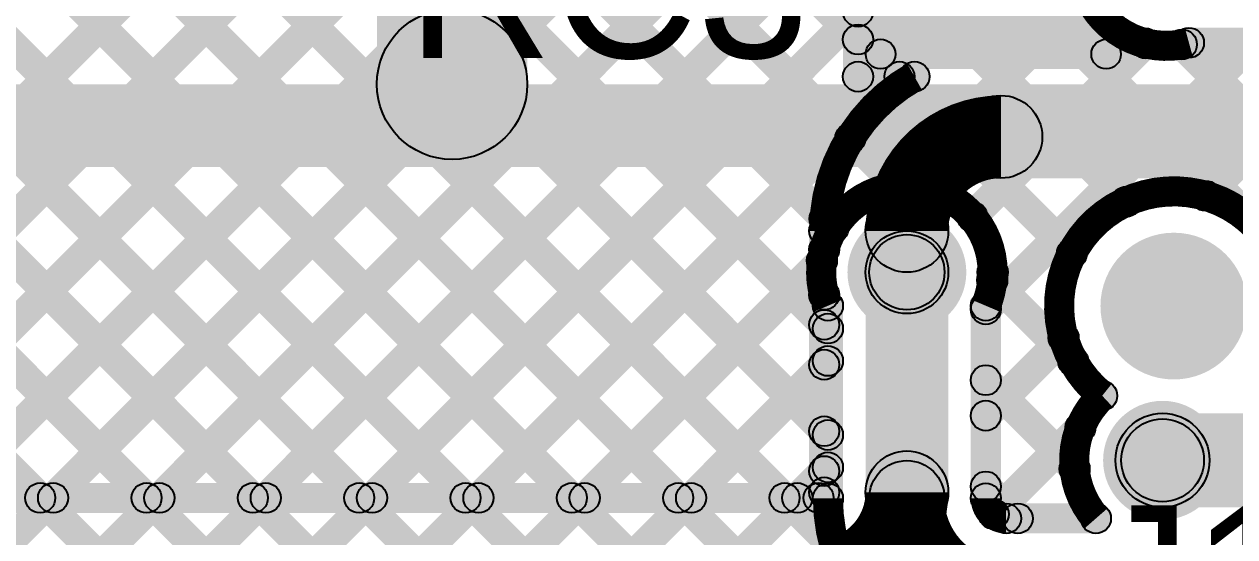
# Model space of a CAD drawing. Header units: millimetres. Extents: x -0.24 to 2.5, y 0 to 2.55.
# Drawn here: x 1.7822 to 2.1042, y 1.2167 to 1.3529 of the extents above; entities that cross this region are included whole.
import ezdxf

# ---------------------------------------------------------------- set-up
doc = ezdxf.new("R2010")
doc.units = ezdxf.units.MM
doc.header["$MEASUREMENT"] = 0
for name, color, linetype in [('BottomLayer', 5, 'Continuous'), ('BottomSolder', 6, 'Continuous'), ('PadHoleLayer', 156, 'Continuous'), ('TopLayer', 1, 'Continuous'), ('TopOverlay', 2, 'Continuous'), ('TopPaste', 8, 'Continuous'), ('TopSolder', 216, 'Continuous'), ('ViaHoleLayer', 16, 'Continuous')]:
    doc.layers.add(name, color=color, linetype=linetype)

# ---------------------------------------------------------------- blocks, each defined once
blk = doc.blocks.new('RES_0805_66')
at = {"layer": 'TopLayer'}
for points in [[(-0.06, 0.025), (-0.02, 0.025), (-0.02, -0.025), (-0.06, -0.025)], [(0.02, 0.025), (0.06, 0.025), (0.06, -0.025), (0.02, -0.025)]]:
    blk.add_hatch(color=1, dxfattribs=at).paths.add_polyline_path(points)
at = {"layer": 'TopOverlay'}
h = blk.add_hatch(color=2, dxfattribs=at)
edge = h.paths.add_edge_path()
edge.add_arc((-0.065, 0.03), 0.003937, 0, 360)
h = blk.add_hatch(color=2, dxfattribs=at)
edge = h.paths.add_edge_path()
edge.add_arc((-0.065, 0.03), 0.003937, 0, 360)
for points in [[(-0.065, 0.026063), (-0.065, 0.033937), (0.065, 0.033937), (0.065, 0.026063)], [(-0.068937, 0.03), (-0.061063, 0.03), (-0.061063, -0.03), (-0.068937, -0.03)], [(0.061063, 0.03), (0.068937, 0.03), (0.068937, -0.03), (0.061063, -0.03)], [(-0.065, -0.033937), (-0.065, -0.026063), (0.065, -0.026063), (0.065, -0.033937)]]:
    blk.add_hatch(color=2, dxfattribs=at).paths.add_polyline_path(points)
h = blk.add_hatch(color=2, dxfattribs=at)
edge = h.paths.add_edge_path()
edge.add_arc((0.065, 0.03), 0.003937, 0, 360)
h = blk.add_hatch(color=2, dxfattribs=at)
edge = h.paths.add_edge_path()
edge.add_arc((0.065, 0.03), 0.003937, 0, 360)
h = blk.add_hatch(color=2, dxfattribs=at)
edge = h.paths.add_edge_path()
edge.add_arc((-0.065, -0.03), 0.003937, 0, 360)
h = blk.add_hatch(color=2, dxfattribs=at)
edge = h.paths.add_edge_path()
edge.add_arc((-0.065, -0.03), 0.003937, 0, 360)
h = blk.add_hatch(color=2, dxfattribs=at)
edge = h.paths.add_edge_path()
edge.add_arc((0.065, -0.03), 0.003937, 0, 360)
h = blk.add_hatch(color=2, dxfattribs=at)
edge = h.paths.add_edge_path()
edge.add_arc((0.065, -0.03), 0.003937, 0, 360)
at = {"layer": 'TopPaste'}
for points in [[(-0.06, 0.025), (-0.02, 0.025), (-0.02, -0.025), (-0.06, -0.025)], [(0.02, 0.025), (0.06, 0.025), (0.06, -0.025), (0.02, -0.025)]]:
    blk.add_hatch(color=8, dxfattribs=at).paths.add_polyline_path(points)
at = {"layer": 'TopSolder'}
for points in [[(-0.064, 0.029), (-0.016, 0.029), (-0.016, -0.029), (-0.064, -0.029)], [(0.016, 0.029), (0.064, 0.029), (0.064, -0.029), (0.016, -0.029)]]:
    blk.add_hatch(color=216, dxfattribs=at).paths.add_polyline_path(points)
at = {"layer": 'TopOverlay'}
for centre in [(-0.065, 0.03), (-0.065, 0.03), (0.065, 0.03), (0.065, 0.03), (-0.065, -0.03), (-0.065, -0.03), (0.065, -0.03), (0.065, -0.03)]:
    blk.add_circle(centre, 0.003937, dxfattribs=at)
blk = doc.blocks.new('TC2030_IDC_97')
at = {"layer": 'BottomSolder'}
h = blk.add_hatch(color=6, dxfattribs=at)
edge = h.paths.add_edge_path()
edge.add_arc((0.1, 0.04), 0.004, 0, 360)
h = blk.add_hatch(color=6, dxfattribs=at)
edge = h.paths.add_edge_path()
edge.add_arc((-0.1, 0), 0.004, 0, 360)
h = blk.add_hatch(color=6, dxfattribs=at)
edge = h.paths.add_edge_path()
edge.add_arc((0.1, -0.04), 0.004, 0, 360)
at = {"layer": 'PadHoleLayer'}
h = blk.add_hatch(color=156, dxfattribs=at)
edge = h.paths.add_edge_path()
edge.add_arc((0.1, 0.04), 0.01951, 0, 360)
h = blk.add_hatch(color=156, dxfattribs=at)
edge = h.paths.add_edge_path()
edge.add_arc((-0.1, 0), 0.01951, 0, 360)
h = blk.add_hatch(color=156, dxfattribs=at)
edge = h.paths.add_edge_path()
edge.add_arc((0.1, -0.04), 0.01951, 0, 360)
at = {"layer": 'TopLayer'}
h = blk.add_hatch(color=1, dxfattribs=at)
edge = h.paths.add_edge_path()
edge.add_arc((-0.05, 0.025), 0.01549, 0, 360)
h = blk.add_hatch(color=1, dxfattribs=at)
edge = h.paths.add_edge_path()
edge.add_arc((0, 0.025), 0.01549, 0, 360)
h = blk.add_hatch(color=1, dxfattribs=at)
edge = h.paths.add_edge_path()
edge.add_arc((0.05, 0.025), 0.01549, 0, 360)
h = blk.add_hatch(color=1, dxfattribs=at)
edge = h.paths.add_edge_path()
edge.add_arc((-0.05, -0.025), 0.01549, 0, 360)
h = blk.add_hatch(color=1, dxfattribs=at)
edge = h.paths.add_edge_path()
edge.add_arc((-0.05, -0.025), 0.01549, 0, 360)
h = blk.add_hatch(color=1, dxfattribs=at)
edge = h.paths.add_edge_path()
edge.add_arc((0, -0.025), 0.01549, 0, 360)
h = blk.add_hatch(color=1, dxfattribs=at)
edge = h.paths.add_edge_path()
edge.add_arc((0.05, -0.025), 0.01549, 0, 360)
at = {"layer": 'TopOverlay'}
h = blk.add_hatch(color=2, dxfattribs=at)
edge = h.paths.add_edge_path()
edge.add_arc((-0.0504, -0.057), 0.005, 0, 360)
h = blk.add_hatch(color=2, dxfattribs=at)
edge = h.paths.add_edge_path()
edge.add_arc((-0.0376, -0.057), 0.005, 0, 360)
at = {"layer": 'TopPaste'}
h = blk.add_hatch(color=8, dxfattribs=at)
edge = h.paths.add_edge_path()
edge.add_arc((-0.05, 0.025), 0.01549, 0, 360)
h = blk.add_hatch(color=8, dxfattribs=at)
edge = h.paths.add_edge_path()
edge.add_arc((0, 0.025), 0.01549, 0, 360)
h = blk.add_hatch(color=8, dxfattribs=at)
edge = h.paths.add_edge_path()
edge.add_arc((0.05, 0.025), 0.01549, 0, 360)
h = blk.add_hatch(color=8, dxfattribs=at)
edge = h.paths.add_edge_path()
edge.add_arc((-0.05, -0.025), 0.01549, 0, 360)
h = blk.add_hatch(color=8, dxfattribs=at)
edge = h.paths.add_edge_path()
edge.add_arc((-0.05, -0.025), 0.01549, 0, 360)
h = blk.add_hatch(color=8, dxfattribs=at)
edge = h.paths.add_edge_path()
edge.add_arc((0, -0.025), 0.01549, 0, 360)
h = blk.add_hatch(color=8, dxfattribs=at)
edge = h.paths.add_edge_path()
edge.add_arc((0.05, -0.025), 0.01549, 0, 360)
at = {"layer": 'TopSolder'}
h = blk.add_hatch(color=216, dxfattribs=at)
edge = h.paths.add_edge_path()
edge.add_arc((-0.05, 0.025), 0.01949, 0, 360)
h = blk.add_hatch(color=216, dxfattribs=at)
edge = h.paths.add_edge_path()
edge.add_arc((0, 0.025), 0.01949, 0, 360)
h = blk.add_hatch(color=216, dxfattribs=at)
edge = h.paths.add_edge_path()
edge.add_arc((0.05, 0.025), 0.01949, 0, 360)
h = blk.add_hatch(color=216, dxfattribs=at)
edge = h.paths.add_edge_path()
edge.add_arc((0.1, 0.04), 0.004, 0, 360)
h = blk.add_hatch(color=216, dxfattribs=at)
edge = h.paths.add_edge_path()
edge.add_arc((-0.1, 0), 0.004, 0, 360)
h = blk.add_hatch(color=216, dxfattribs=at)
edge = h.paths.add_edge_path()
edge.add_arc((-0.05, -0.025), 0.01949, 0, 360)
h = blk.add_hatch(color=216, dxfattribs=at)
edge = h.paths.add_edge_path()
edge.add_arc((-0.05, -0.025), 0.01949, 0, 360)
h = blk.add_hatch(color=216, dxfattribs=at)
edge = h.paths.add_edge_path()
edge.add_arc((0, -0.025), 0.01949, 0, 360)
h = blk.add_hatch(color=216, dxfattribs=at)
edge = h.paths.add_edge_path()
edge.add_arc((0.05, -0.025), 0.01949, 0, 360)
h = blk.add_hatch(color=216, dxfattribs=at)
edge = h.paths.add_edge_path()
edge.add_arc((0.1, -0.04), 0.004, 0, 360)
at = {"layer": 'TopOverlay', "const_width": 0.01}
blk.add_lwpolyline([(-0.0376, -0.057, 1), (-0.0504, -0.057, 1)], format="xyb", close=True, dxfattribs=at)
at = {"layer": 'TopOverlay'}
for centre in [(-0.0504, -0.057), (-0.0376, -0.057)]:
    blk.add_circle(centre, 0.005, dxfattribs=at)

msp = doc.modelspace()

# ---------------------------------------------------------------- hatches: boundary and pattern name
at = {"layer": 'BottomLayer'}
for points in [[(1.80615, 1.56936), (1.8118, 1.57502), (2.07822, 1.30861), (2.07256, 1.30295)], [(1.83362, 1.57017), (1.83928, 1.57583), (2.15178, 1.26333), (2.14612, 1.25767)], [(1.80095, 1.54627), (1.80661, 1.55193), (2.06372, 1.29482), (2.05806, 1.28916)], [(1.78977, 1.52917), (1.79543, 1.53482), (2.01771, 1.31254), (2.01206, 1.30688)], [(1.59671, 1.52424), (1.60236, 1.5299), (2.40183, 0.73044), (2.39617, 0.72478)], [(1.77389, 1.51676), (1.77955, 1.52242), (2.00032, 1.30165), (1.99466, 1.29599)], [(1.63789, 1.51135), (1.64354, 1.517), (2.40183, 0.75872), (2.39617, 0.75306)], [(1.58372, 1.50895), (1.58937, 1.5146), (2.40183, 0.70215), (2.39617, 0.69649)], [(1.66835, 1.50917), (1.674, 1.51483), (2.40183, 0.787), (2.39617, 0.78135)], [(1.69663, 1.50917), (1.70229, 1.51483), (2.00076, 1.21636), (1.9951, 1.2107)], [(1.72492, 1.50917), (1.73057, 1.51483), (1.99883, 1.24657), (1.99317, 1.24092)], [(1.75262, 1.50975), (1.75828, 1.51541), (1.99883, 1.27486), (1.99317, 1.2692)], [(1.56771, 1.49667), (1.57337, 1.50233), (2.40183, 0.67387), (2.39617, 0.66821)], [(1.48883, 1.03344), (1.48317, 1.0391), (1.94217, 1.4981), (1.94783, 1.49244)], [(1.48883, 1.00515), (1.48317, 1.01081), (1.96557, 1.49321), (1.97123, 1.48756)], [(1.5484, 1.48769), (1.55406, 1.49335), (2.40183, 0.64558), (2.39617, 0.63993)], [(1.5248, 1.48302), (1.53045, 1.48867), (2.2963, 0.72283), (2.29064, 0.71717)], [(1.48883, 0.9203), (1.48317, 0.92596), (2.01956, 1.46235), (2.02522, 1.45669)], [(1.48883, 0.89202), (1.48317, 0.89767), (2.04784, 1.46235), (2.0535, 1.45669)], [(1.48883, 0.97687), (1.48317, 0.98253), (1.95761, 1.45696), (1.96326, 1.4513)], [(1.48883, 0.94859), (1.48317, 0.95424), (1.97344, 1.44451), (1.9791, 1.43886)], [(1.48883, 0.86373), (1.48317, 0.86939), (2.04917, 1.43539), (2.05483, 1.42973)], [(1.916, 1.337), (1.876, 1.337), (1.876, 1.42456), (1.916, 1.42456)], [(1.48883, 0.83545), (1.48317, 0.84111), (2.05385, 1.41178), (2.05951, 1.40613)], [(1.48883, 0.80716), (1.48317, 0.81282), (2.06698, 1.39663), (2.07264, 1.39098)], [(2.01672, 1.30677), (2.01106, 1.31243), (2.06229, 1.36365), (2.06794, 1.358)], [(2.03719, 1.29896), (2.03154, 1.30462), (2.07762, 1.3507), (2.08328, 1.34505)], [(2.04083, 1.27431), (2.03517, 1.27997), (2.10603, 1.35083), (2.11169, 1.34517)], [(2.08733, 1.34474), (2.09299, 1.3504), (2.18006, 1.26333), (2.17441, 1.25767)], [(2.09203, 1.344), (2.09203, 1.352), (2.18484, 1.352), (2.18484, 1.344)], [(2.09928, 1.30448), (2.09363, 1.31014), (2.13432, 1.35083), (2.13997, 1.34517)], [(1.692, 1.315), (1.692, 1.337), (2.186, 1.337), (2.186, 1.315)], [(1.48883, 0.77888), (1.48317, 0.78454), (1.99157, 1.29294), (1.99723, 1.28728)], [(2.027, 1.22692), (2.007, 1.22692), (2.007, 1.287), (2.027, 1.287)], [(2.03688, 1.28206), (2.04254, 1.28771), (2.06406, 1.26619), (2.0584, 1.26054)], [(2, 1.22692), (1.992, 1.22692), (1.992, 1.27809), (2, 1.27809)], [(2.042, 1.22692), (2.034, 1.22692), (2.034, 1.27809), (2.042, 1.27809)], [(2.04083, 1.24603), (2.03517, 1.25168), (2.05586, 1.27237), (2.06152, 1.26672)], [(1.49351, 0.75528), (1.48785, 0.76093), (1.99317, 1.26625), (1.99883, 1.2606)], [(2.03517, 1.25548), (2.04083, 1.26114), (2.06444, 1.23753), (2.05878, 1.23187)], [(2.085, 1.2245), (2.085, 1.2495), (2.216, 1.2495), (2.216, 1.2245)], [(2.04292, 1.21984), (2.03726, 1.22549), (2.06037, 1.2486), (2.06603, 1.24294)], [(1.5057, 0.73918), (1.50004, 0.74484), (1.99317, 1.23797), (1.99883, 1.23231)], [(2.03517, 1.2272), (2.04083, 1.23286), (2.04931, 1.22438), (2.04365, 1.21872)], [(2.04337, 1.21755), (2.04337, 1.22555), (2.06729, 1.22555), (2.06729, 1.21755)]]:
    msp.add_hatch(color=5, dxfattribs=at).paths.add_polyline_path(points)
h = msp.add_hatch(color=5, dxfattribs=at)
edge = h.paths.add_edge_path()
edge.add_arc((1.896, 1.337), 0.02, 0, 360)
h = msp.add_hatch(color=5, dxfattribs=at)
edge = h.paths.add_edge_path()
edge.add_arc((2.08045, 1.34787), 0.004, 0, 360)
h = msp.add_hatch(color=5, dxfattribs=at)
edge = h.paths.add_edge_path()
edge.add_arc((2.09016, 1.34757), 0.004, 0, 360)
h = msp.add_hatch(color=5, dxfattribs=at)
edge = h.paths.add_edge_path()
edge.add_arc((2.09203, 1.348), 0.004, 0, 360)
h = msp.add_hatch(color=5, dxfattribs=at)
edge = h.paths.add_edge_path()
edge.add_arc((2.09203, 1.348), 0.004, 0, 360)
h = msp.add_hatch(color=5, dxfattribs=at)
edge = h.paths.add_edge_path()
edge.add_arc((2.01389, 1.3096), 0.004, 0, 360)
h = msp.add_hatch(color=5, dxfattribs=at)
edge = h.paths.add_edge_path()
edge.add_arc((2.01488, 1.30971), 0.004, 0, 360)
h = msp.add_hatch(color=5, dxfattribs=at)
edge = h.paths.add_edge_path()
edge.add_arc((2.09646, 1.30731), 0.004, 0, 360)
h = msp.add_hatch(color=5, dxfattribs=at)
edge = h.paths.add_edge_path()
edge.add_arc((2.07539, 1.30578), 0.004, 0, 360)
h = msp.add_hatch(color=5, dxfattribs=at)
edge = h.paths.add_edge_path()
edge.add_arc((2.03437, 1.30179), 0.004, 0, 360)
h = msp.add_hatch(color=5, dxfattribs=at)
edge = h.paths.add_edge_path()
edge.add_arc((1.99749, 1.29882), 0.004, 0, 360)
h = msp.add_hatch(color=5, dxfattribs=at)
edge = h.paths.add_edge_path()
edge.add_arc((2.017, 1.287), 0.01181, 0, 360)
h = msp.add_hatch(color=5, dxfattribs=at)
edge = h.paths.add_edge_path()
edge.add_arc((2.017, 1.287), 0.01, 0, 360)
h = msp.add_hatch(color=5, dxfattribs=at)
edge = h.paths.add_edge_path()
edge.add_arc((2.06089, 1.29199), 0.004, 0, 360)
h = msp.add_hatch(color=5, dxfattribs=at)
edge = h.paths.add_edge_path()
edge.add_arc((1.9944, 1.29011), 0.004, 0, 360)
h = msp.add_hatch(color=5, dxfattribs=at)
edge = h.paths.add_edge_path()
edge.add_arc((2.03971, 1.28488), 0.004, 0, 360)
h = msp.add_hatch(color=5, dxfattribs=at)
edge = h.paths.add_edge_path()
edge.add_arc((2.03981, 1.287), 0.004, 0, 360)
h = msp.add_hatch(color=5, dxfattribs=at)
edge = h.paths.add_edge_path()
edge.add_arc((2.03981, 1.287), 0.004, 0, 360)
h = msp.add_hatch(color=5, dxfattribs=at)
edge = h.paths.add_edge_path()
edge.add_arc((1.996, 1.27809), 0.004, 0, 360)
h = msp.add_hatch(color=5, dxfattribs=at)
edge = h.paths.add_edge_path()
edge.add_arc((1.996, 1.27809), 0.004, 0, 360)
h = msp.add_hatch(color=5, dxfattribs=at)
edge = h.paths.add_edge_path()
edge.add_arc((2.038, 1.27809), 0.004, 0, 360)
h = msp.add_hatch(color=5, dxfattribs=at)
edge = h.paths.add_edge_path()
edge.add_arc((2.038, 1.27809), 0.004, 0, 360)
h = msp.add_hatch(color=5, dxfattribs=at)
edge = h.paths.add_edge_path()
edge.add_arc((2.038, 1.27714), 0.004, 0, 360)
h = msp.add_hatch(color=5, dxfattribs=at)
edge = h.paths.add_edge_path()
edge.add_arc((1.996, 1.27203), 0.004, 0, 360)
h = msp.add_hatch(color=5, dxfattribs=at)
edge = h.paths.add_edge_path()
edge.add_arc((2.05869, 1.26954), 0.004, 0, 360)
h = msp.add_hatch(color=5, dxfattribs=at)
edge = h.paths.add_edge_path()
edge.add_arc((1.996, 1.26342), 0.004, 0, 360)
h = msp.add_hatch(color=5, dxfattribs=at)
edge = h.paths.add_edge_path()
edge.add_arc((2.06123, 1.26337), 0.004, 0, 360)
h = msp.add_hatch(color=5, dxfattribs=at)
edge = h.paths.add_edge_path()
edge.add_arc((2.038, 1.25831), 0.004, 0, 360)
h = msp.add_hatch(color=5, dxfattribs=at)
edge = h.paths.add_edge_path()
edge.add_arc((2.06895, 1.25417), 0.004, 0, 360)
h = msp.add_hatch(color=5, dxfattribs=at)
edge = h.paths.add_edge_path()
edge.add_arc((2.06895, 1.25417), 0.004, 0, 360)
h = msp.add_hatch(color=5, dxfattribs=at)
edge = h.paths.add_edge_path()
edge.add_arc((2.038, 1.24886), 0.004, 0, 360)
h = msp.add_hatch(color=5, dxfattribs=at)
edge = h.paths.add_edge_path()
edge.add_arc((2.0632, 1.24577), 0.004, 0, 360)
h = msp.add_hatch(color=5, dxfattribs=at)
edge = h.paths.add_edge_path()
edge.add_arc((2.085, 1.237), 0.0125, 0, 360)
h = msp.add_hatch(color=5, dxfattribs=at)
edge = h.paths.add_edge_path()
edge.add_arc((1.996, 1.24374), 0.004, 0, 360)
h = msp.add_hatch(color=5, dxfattribs=at)
edge = h.paths.add_edge_path()
edge.add_arc((2.085, 1.237), 0.01181, 0, 360)
h = msp.add_hatch(color=5, dxfattribs=at)
edge = h.paths.add_edge_path()
edge.add_arc((1.996, 1.23514), 0.004, 0, 360)
h = msp.add_hatch(color=5, dxfattribs=at)
edge = h.paths.add_edge_path()
edge.add_arc((2.017, 1.22692), 0.01, 0, 360)
h = msp.add_hatch(color=5, dxfattribs=at)
edge = h.paths.add_edge_path()
edge.add_arc((2.017, 1.22692), 0.01, 0, 360)
h = msp.add_hatch(color=5, dxfattribs=at)
edge = h.paths.add_edge_path()
edge.add_arc((2.06161, 1.2347), 0.004, 0, 360)
h = msp.add_hatch(color=5, dxfattribs=at)
edge = h.paths.add_edge_path()
edge.add_arc((2.038, 1.23003), 0.004, 0, 360)
h = msp.add_hatch(color=5, dxfattribs=at)
edge = h.paths.add_edge_path()
edge.add_arc((1.996, 1.22692), 0.004, 0, 360)
h = msp.add_hatch(color=5, dxfattribs=at)
edge = h.paths.add_edge_path()
edge.add_arc((1.996, 1.22692), 0.004, 0, 360)
h = msp.add_hatch(color=5, dxfattribs=at)
edge = h.paths.add_edge_path()
edge.add_arc((2.038, 1.22692), 0.004, 0, 360)
h = msp.add_hatch(color=5, dxfattribs=at)
edge = h.paths.add_edge_path()
edge.add_arc((2.038, 1.22692), 0.004, 0, 360)
h = msp.add_hatch(color=5, dxfattribs=at)
edge = h.paths.add_edge_path()
edge.add_arc((2.04009, 1.22266), 0.004, 0, 360)
h = msp.add_hatch(color=5, dxfattribs=at)
edge = h.paths.add_edge_path()
edge.add_arc((2.04337, 1.22155), 0.004, 0, 360)
h = msp.add_hatch(color=5, dxfattribs=at)
edge = h.paths.add_edge_path()
edge.add_arc((2.04337, 1.22155), 0.004, 0, 360)
h = msp.add_hatch(color=5, dxfattribs=at)
edge = h.paths.add_edge_path()
edge.add_arc((2.04648, 1.22155), 0.004, 0, 360)
h = msp.add_hatch(color=5, dxfattribs=at)
edge = h.paths.add_edge_path()
edge.add_arc((2.06729, 1.22155), 0.004, 0, 360)
h = msp.add_hatch(color=5, dxfattribs=at)
edge = h.paths.add_edge_path()
edge.add_arc((2.06729, 1.22155), 0.004, 0, 360)
h = msp.add_hatch(color=5, dxfattribs=at)
edge = h.paths.add_edge_path()
edge.add_arc((1.99793, 1.21353), 0.004, 0, 360)
at = {"layer": 'BottomSolder'}
h = msp.add_hatch(color=6, dxfattribs=at)
edge = h.paths.add_edge_path()
edge.add_arc((2.017, 1.287), 0.01581, 0, 360)
h = msp.add_hatch(color=6, dxfattribs=at)
edge = h.paths.add_edge_path()
edge.add_arc((2.085, 1.237), 0.01581, 0, 360)
at = {"layer": 'TopLayer'}
for points in [[(1.66383, 1.51369), (1.66948, 1.51935), (1.959, 1.22983), (1.95335, 1.22417)], [(1.55521, 1.50917), (1.56087, 1.51483), (1.84587, 1.22983), (1.84021, 1.22417)], [(1.58349, 1.50917), (1.58915, 1.51483), (1.87415, 1.22983), (1.86849, 1.22417)], [(1.61178, 1.50917), (1.61744, 1.51483), (1.90244, 1.22983), (1.89678, 1.22417)], [(1.64006, 1.50917), (1.64572, 1.51483), (1.93072, 1.22983), (1.92506, 1.22417)], [(1.54637, 1.48972), (1.55203, 1.49538), (1.81758, 1.22983), (1.81193, 1.22417)], [(1.53427, 1.47354), (1.53993, 1.4792), (1.7893, 1.22983), (1.78364, 1.22417)], [(1.67956, 1.22417), (1.6739, 1.22983), (1.92316, 1.47909), (1.92882, 1.47343)], [(1.70785, 1.22417), (1.70219, 1.22983), (1.95145, 1.47909), (1.9571, 1.47343)], [(1.73237, 1.47343), (1.73803, 1.47909), (1.98729, 1.22983), (1.98163, 1.22417)], [(1.76066, 1.47343), (1.76631, 1.47909), (1.99783, 1.24757), (1.99217, 1.24192)], [(1.78894, 1.47343), (1.7946, 1.47909), (1.99783, 1.27586), (1.99217, 1.2702)], [(1.81722, 1.47343), (1.82288, 1.47909), (1.99794, 1.30403), (1.99228, 1.29837)], [(1.84551, 1.47343), (1.85117, 1.47909), (2.0048, 1.32546), (1.99914, 1.3198)], [(1.87379, 1.47343), (1.87945, 1.47909), (2.00683, 1.35171), (2.00117, 1.34605)], [(1.73613, 1.22417), (1.73047, 1.22983), (1.95761, 1.45696), (1.96326, 1.4513)], [(1.76441, 1.22417), (1.75876, 1.22983), (1.96928, 1.44035), (1.97494, 1.4347)], [(1.7927, 1.22417), (1.78704, 1.22983), (1.98917, 1.43196), (1.99483, 1.4263)], [(1.82098, 1.22417), (1.81533, 1.22983), (2.00733, 1.42183), (2.01298, 1.41617)], [(2.008, 1.339), (2, 1.339), (2, 1.401), (2.008, 1.401)], [(1.84927, 1.22417), (1.84361, 1.22983), (2.00117, 1.38739), (2.00683, 1.38173)], [(1.87755, 1.22417), (1.87189, 1.22983), (2.00117, 1.35911), (2.00683, 1.35345)], [(2.004, 1.335), (2.004, 1.343), (2.01902, 1.343), (2.01902, 1.335)], [(1.90584, 1.22417), (1.90018, 1.22983), (2.01218, 1.34183), (2.01784, 1.33617)], [(2.042, 1.312), (2.042, 1.334), (2.118, 1.334), (2.118, 1.312)], [(1.999, 1.29303), (1.991, 1.29303), (1.991, 1.298), (1.999, 1.298)], [(2.028, 1.287), (2.006, 1.287), (2.006, 1.298), (2.028, 1.298)], [(1.93412, 1.22417), (1.92846, 1.22983), (1.99157, 1.29294), (1.99723, 1.28728)], [(2.028, 1.22849), (2.006, 1.22849), (2.006, 1.287), (2.028, 1.287)], [(1.999, 1.22849), (1.991, 1.22849), (1.991, 1.28097), (1.999, 1.28097)], [(1.9624, 1.22417), (1.95675, 1.22983), (1.99217, 1.26525), (1.99783, 1.2596)], [(2.085, 1.226), (2.085, 1.248), (2.122, 1.248), (2.122, 1.226)], [(1.99069, 1.22417), (1.98503, 1.22983), (1.99217, 1.23697), (1.99783, 1.23131)], [(1.15025, 1.223), (1.15025, 1.231), (1.99351, 1.231), (1.99351, 1.223)]]:
    msp.add_hatch(color=1, dxfattribs=at).paths.add_polyline_path(points)
h = msp.add_hatch(color=1, dxfattribs=at)
edge = h.paths.add_edge_path()
edge.add_arc((2.004, 1.35628), 0.004, 0, 360)
h = msp.add_hatch(color=1, dxfattribs=at)
edge = h.paths.add_edge_path()
edge.add_arc((2.004, 1.34888), 0.004, 0, 360)
h = msp.add_hatch(color=1, dxfattribs=at)
edge = h.paths.add_edge_path()
edge.add_arc((2.004, 1.339), 0.004, 0, 360)
h = msp.add_hatch(color=1, dxfattribs=at)
edge = h.paths.add_edge_path()
edge.add_arc((2.004, 1.339), 0.004, 0, 360)
h = msp.add_hatch(color=1, dxfattribs=at)
edge = h.paths.add_edge_path()
edge.add_arc((2.01501, 1.339), 0.004, 0, 360)
h = msp.add_hatch(color=1, dxfattribs=at)
edge = h.paths.add_edge_path()
edge.add_arc((2.01902, 1.339), 0.004, 0, 360)
h = msp.add_hatch(color=1, dxfattribs=at)
edge = h.paths.add_edge_path()
edge.add_arc((2.01902, 1.339), 0.004, 0, 360)
h = msp.add_hatch(color=1, dxfattribs=at)
edge = h.paths.add_edge_path()
edge.add_arc((2.042, 1.323), 0.011, 0, 360)
h = msp.add_hatch(color=1, dxfattribs=at)
edge = h.paths.add_edge_path()
edge.add_arc((2.042, 1.323), 0.011, 0, 360)
h = msp.add_hatch(color=1, dxfattribs=at)
edge = h.paths.add_edge_path()
edge.add_arc((2.00197, 1.32263), 0.004, 0, 360)
h = msp.add_hatch(color=1, dxfattribs=at)
edge = h.paths.add_edge_path()
edge.add_arc((2.017, 1.298), 0.011, 0, 360)
h = msp.add_hatch(color=1, dxfattribs=at)
edge = h.paths.add_edge_path()
edge.add_arc((2.017, 1.298), 0.011, 0, 360)
h = msp.add_hatch(color=1, dxfattribs=at)
edge = h.paths.add_edge_path()
edge.add_arc((1.99511, 1.3012), 0.004, 0, 360)
h = msp.add_hatch(color=1, dxfattribs=at)
edge = h.paths.add_edge_path()
edge.add_arc((1.995, 1.298), 0.004, 0, 360)
h = msp.add_hatch(color=1, dxfattribs=at)
edge = h.paths.add_edge_path()
edge.add_arc((1.995, 1.298), 0.004, 0, 360)
h = msp.add_hatch(color=1, dxfattribs=at)
edge = h.paths.add_edge_path()
edge.add_arc((2.017, 1.287), 0.01181, 0, 360)
h = msp.add_hatch(color=1, dxfattribs=at)
edge = h.paths.add_edge_path()
edge.add_arc((2.017, 1.287), 0.011, 0, 360)
h = msp.add_hatch(color=1, dxfattribs=at)
edge = h.paths.add_edge_path()
edge.add_arc((2.017, 1.287), 0.011, 0, 360)
h = msp.add_hatch(color=1, dxfattribs=at)
edge = h.paths.add_edge_path()
edge.add_arc((1.995, 1.29303), 0.004, 0, 360)
h = msp.add_hatch(color=1, dxfattribs=at)
edge = h.paths.add_edge_path()
edge.add_arc((1.995, 1.29303), 0.004, 0, 360)
h = msp.add_hatch(color=1, dxfattribs=at)
edge = h.paths.add_edge_path()
edge.add_arc((1.9944, 1.29011), 0.004, 0, 360)
h = msp.add_hatch(color=1, dxfattribs=at)
edge = h.paths.add_edge_path()
edge.add_arc((1.995, 1.28097), 0.004, 0, 360)
h = msp.add_hatch(color=1, dxfattribs=at)
edge = h.paths.add_edge_path()
edge.add_arc((1.995, 1.28097), 0.004, 0, 360)
h = msp.add_hatch(color=1, dxfattribs=at)
edge = h.paths.add_edge_path()
edge.add_arc((1.995, 1.27303), 0.004, 0, 360)
h = msp.add_hatch(color=1, dxfattribs=at)
edge = h.paths.add_edge_path()
edge.add_arc((1.995, 1.26242), 0.004, 0, 360)
h = msp.add_hatch(color=1, dxfattribs=at)
edge = h.paths.add_edge_path()
edge.add_arc((1.995, 1.24474), 0.004, 0, 360)
h = msp.add_hatch(color=1, dxfattribs=at)
edge = h.paths.add_edge_path()
edge.add_arc((2.085, 1.237), 0.01181, 0, 360)
h = msp.add_hatch(color=1, dxfattribs=at)
edge = h.paths.add_edge_path()
edge.add_arc((2.085, 1.237), 0.011, 0, 360)
h = msp.add_hatch(color=1, dxfattribs=at)
edge = h.paths.add_edge_path()
edge.add_arc((1.995, 1.23414), 0.004, 0, 360)
h = msp.add_hatch(color=1, dxfattribs=at)
edge = h.paths.add_edge_path()
edge.add_arc((2.017, 1.22849), 0.011, 0, 360)
h = msp.add_hatch(color=1, dxfattribs=at)
edge = h.paths.add_edge_path()
edge.add_arc((2.017, 1.22849), 0.011, 0, 360)
h = msp.add_hatch(color=1, dxfattribs=at)
edge = h.paths.add_edge_path()
edge.add_arc((1.78647, 1.227), 0.004, 0, 360)
h = msp.add_hatch(color=1, dxfattribs=at)
edge = h.paths.add_edge_path()
edge.add_arc((1.78987, 1.227), 0.004, 0, 360)
h = msp.add_hatch(color=1, dxfattribs=at)
edge = h.paths.add_edge_path()
edge.add_arc((1.81475, 1.227), 0.004, 0, 360)
h = msp.add_hatch(color=1, dxfattribs=at)
edge = h.paths.add_edge_path()
edge.add_arc((1.81815, 1.227), 0.004, 0, 360)
h = msp.add_hatch(color=1, dxfattribs=at)
edge = h.paths.add_edge_path()
edge.add_arc((1.84304, 1.227), 0.004, 0, 360)
h = msp.add_hatch(color=1, dxfattribs=at)
edge = h.paths.add_edge_path()
edge.add_arc((1.84644, 1.227), 0.004, 0, 360)
h = msp.add_hatch(color=1, dxfattribs=at)
edge = h.paths.add_edge_path()
edge.add_arc((1.87132, 1.227), 0.004, 0, 360)
h = msp.add_hatch(color=1, dxfattribs=at)
edge = h.paths.add_edge_path()
edge.add_arc((1.87472, 1.227), 0.004, 0, 360)
h = msp.add_hatch(color=1, dxfattribs=at)
edge = h.paths.add_edge_path()
edge.add_arc((1.89961, 1.227), 0.004, 0, 360)
h = msp.add_hatch(color=1, dxfattribs=at)
edge = h.paths.add_edge_path()
edge.add_arc((1.90301, 1.227), 0.004, 0, 360)
h = msp.add_hatch(color=1, dxfattribs=at)
edge = h.paths.add_edge_path()
edge.add_arc((1.92789, 1.227), 0.004, 0, 360)
h = msp.add_hatch(color=1, dxfattribs=at)
edge = h.paths.add_edge_path()
edge.add_arc((1.93129, 1.227), 0.004, 0, 360)
h = msp.add_hatch(color=1, dxfattribs=at)
edge = h.paths.add_edge_path()
edge.add_arc((1.95618, 1.227), 0.004, 0, 360)
h = msp.add_hatch(color=1, dxfattribs=at)
edge = h.paths.add_edge_path()
edge.add_arc((1.95958, 1.227), 0.004, 0, 360)
h = msp.add_hatch(color=1, dxfattribs=at)
edge = h.paths.add_edge_path()
edge.add_arc((1.98446, 1.227), 0.004, 0, 360)
h = msp.add_hatch(color=1, dxfattribs=at)
edge = h.paths.add_edge_path()
edge.add_arc((1.98786, 1.227), 0.004, 0, 360)
h = msp.add_hatch(color=1, dxfattribs=at)
edge = h.paths.add_edge_path()
edge.add_arc((1.99351, 1.227), 0.004, 0, 360)
h = msp.add_hatch(color=1, dxfattribs=at)
edge = h.paths.add_edge_path()
edge.add_arc((1.995, 1.22849), 0.004, 0, 360)
at = {"layer": 'TopSolder'}
h = msp.add_hatch(color=216, dxfattribs=at)
edge = h.paths.add_edge_path()
edge.add_arc((2.017, 1.287), 0.01581, 0, 360)
h = msp.add_hatch(color=216, dxfattribs=at)
edge = h.paths.add_edge_path()
edge.add_arc((2.085, 1.237), 0.01581, 0, 360)
at = {"layer": 'ViaHoleLayer'}
h = msp.add_hatch(color=16, dxfattribs=at)
edge = h.paths.add_edge_path()
edge.add_arc((2.017, 1.287), 0.00787, 0, 360)
h = msp.add_hatch(color=16, dxfattribs=at)
edge = h.paths.add_edge_path()
edge.add_arc((2.085, 1.237), 0.00787, 0, 360)

# ---------------------------------------------------------------- linework, layer by layer
at = {"layer": 'BottomLayer'}
for points, const_width in [([(2.09203, 1.348, -0.903151), (2.07565, 1.39033)], 0.008), ([(1.996, 1.27809, -1.223773), (2.03981, 1.287)], 0.008), ([(2.06895, 1.25417, -1.590548), (2.11851, 1.278)], 0.008), ([(2.03981, 1.287, -0.100628), (2.038, 1.27809)], 0.008), ([(2.06729, 1.22155, -0.404248), (2.06895, 1.25417)], 0.008), ([(2.04337, 1.20055, -0.414214), (2.017, 1.22692)], 0.02), ([(2.04337, 1.17955, -0.414214), (1.996, 1.22692)], 0.008), ([(2.04337, 1.22155, -0.414214), (2.038, 1.22692)], 0.008)]:
    msp.add_lwpolyline(points, format="xyb", dxfattribs=dict(at, const_width=const_width))
for centre, radius in [((1.896, 1.337), 0.02), ((2.08045, 1.34787), 0.004), ((2.09016, 1.34757), 0.004), ((2.09203, 1.348), 0.004), ((2.09203, 1.348), 0.004), ((2.01389, 1.3096), 0.004), ((2.01488, 1.30971), 0.004), ((2.09646, 1.30731), 0.004), ((2.07539, 1.30578), 0.004), ((2.03437, 1.30179), 0.004), ((1.99749, 1.29882), 0.004), ((2.017, 1.287), 0.01), ((2.06089, 1.29199), 0.004), ((1.9944, 1.29011), 0.004), ((2.03971, 1.28488), 0.004), ((2.03981, 1.287), 0.004), ((2.03981, 1.287), 0.004), ((1.996, 1.27809), 0.004), ((1.996, 1.27809), 0.004), ((2.038, 1.27809), 0.004), ((2.038, 1.27809), 0.004), ((2.038, 1.27714), 0.004), ((1.996, 1.27203), 0.004), ((2.05869, 1.26954), 0.004), ((1.996, 1.26342), 0.004), ((2.06123, 1.26337), 0.004), ((2.038, 1.25831), 0.004), ((2.06895, 1.25417), 0.004), ((2.06895, 1.25417), 0.004), ((2.038, 1.24886), 0.004), ((2.0632, 1.24577), 0.004), ((2.085, 1.237), 0.0125), ((1.996, 1.24374), 0.004), ((1.996, 1.23514), 0.004), ((2.017, 1.22692), 0.01), ((2.017, 1.22692), 0.01), ((2.06161, 1.2347), 0.004), ((2.038, 1.23003), 0.004), ((1.996, 1.22692), 0.004), ((1.996, 1.22692), 0.004), ((2.038, 1.22692), 0.004), ((2.038, 1.22692), 0.004), ((2.04009, 1.22266), 0.004), ((2.04337, 1.22155), 0.004), ((2.04337, 1.22155), 0.004), ((2.04648, 1.22155), 0.004), ((2.06729, 1.22155), 0.004), ((2.06729, 1.22155), 0.004), ((1.99793, 1.21353), 0.004)]:
    msp.add_circle(centre, radius, dxfattribs=at)
at = {"layer": 'TopLayer'}
for points, const_width in [([(1.995, 1.298, -0.271374), (2.01902, 1.339)], 0.008), ([(2.017, 1.298, -0.414214), (2.042, 1.323)], 0.022), ([(1.995, 1.28097, -0.13453), (1.995, 1.29303)], 0.008), ([(2.017, 1.22849, -0.414214), (1.99351, 1.205)], 0.022)]:
    msp.add_lwpolyline(points, format="xyb", dxfattribs=dict(at, const_width=const_width))
for centre, radius in [((2.004, 1.35628), 0.004), ((2.004, 1.34888), 0.004), ((2.004, 1.339), 0.004), ((2.004, 1.339), 0.004), ((2.01501, 1.339), 0.004), ((2.01902, 1.339), 0.004), ((2.01902, 1.339), 0.004), ((2.042, 1.323), 0.011), ((2.042, 1.323), 0.011), ((2.00197, 1.32263), 0.004), ((2.017, 1.298), 0.011), ((2.017, 1.298), 0.011), ((1.99511, 1.3012), 0.004), ((1.995, 1.298), 0.004), ((1.995, 1.298), 0.004), ((2.017, 1.287), 0.011), ((2.017, 1.287), 0.011), ((1.995, 1.29303), 0.004), ((1.995, 1.29303), 0.004), ((1.9944, 1.29011), 0.004), ((1.995, 1.28097), 0.004), ((1.995, 1.28097), 0.004), ((1.995, 1.27303), 0.004), ((1.995, 1.26242), 0.004), ((1.995, 1.24474), 0.004), ((2.085, 1.237), 0.011), ((1.995, 1.23414), 0.004), ((2.017, 1.22849), 0.011), ((2.017, 1.22849), 0.011), ((1.78647, 1.227), 0.004), ((1.78987, 1.227), 0.004), ((1.81475, 1.227), 0.004), ((1.81815, 1.227), 0.004), ((1.84304, 1.227), 0.004), ((1.84644, 1.227), 0.004), ((1.87132, 1.227), 0.004), ((1.87472, 1.227), 0.004), ((1.89961, 1.227), 0.004), ((1.90301, 1.227), 0.004), ((1.92789, 1.227), 0.004), ((1.93129, 1.227), 0.004), ((1.95618, 1.227), 0.004), ((1.95958, 1.227), 0.004), ((1.98446, 1.227), 0.004), ((1.98786, 1.227), 0.004), ((1.99351, 1.227), 0.004), ((1.995, 1.22849), 0.004)]:
    msp.add_circle(centre, radius, dxfattribs=at)

# ---------------------------------------------------------------- block references
at = {"rotation": 90}
msp.add_blockref('RES_0805_66', (2.04, 1.41), dxfattribs=at)
msp.add_blockref('TC2030_IDC_97', (2.188, 1.278))

# ---------------------------------------------------------------- texts
at = {"layer": 'TopOverlay'}
for s, p in [('RC3', (1.884, 1.344)), ('J1', (2.066, 1.185))]:
    msp.add_text(s, height=0.04, dxfattribs=at).set_placement(p)

doc.saveas('drawing.dxf')
